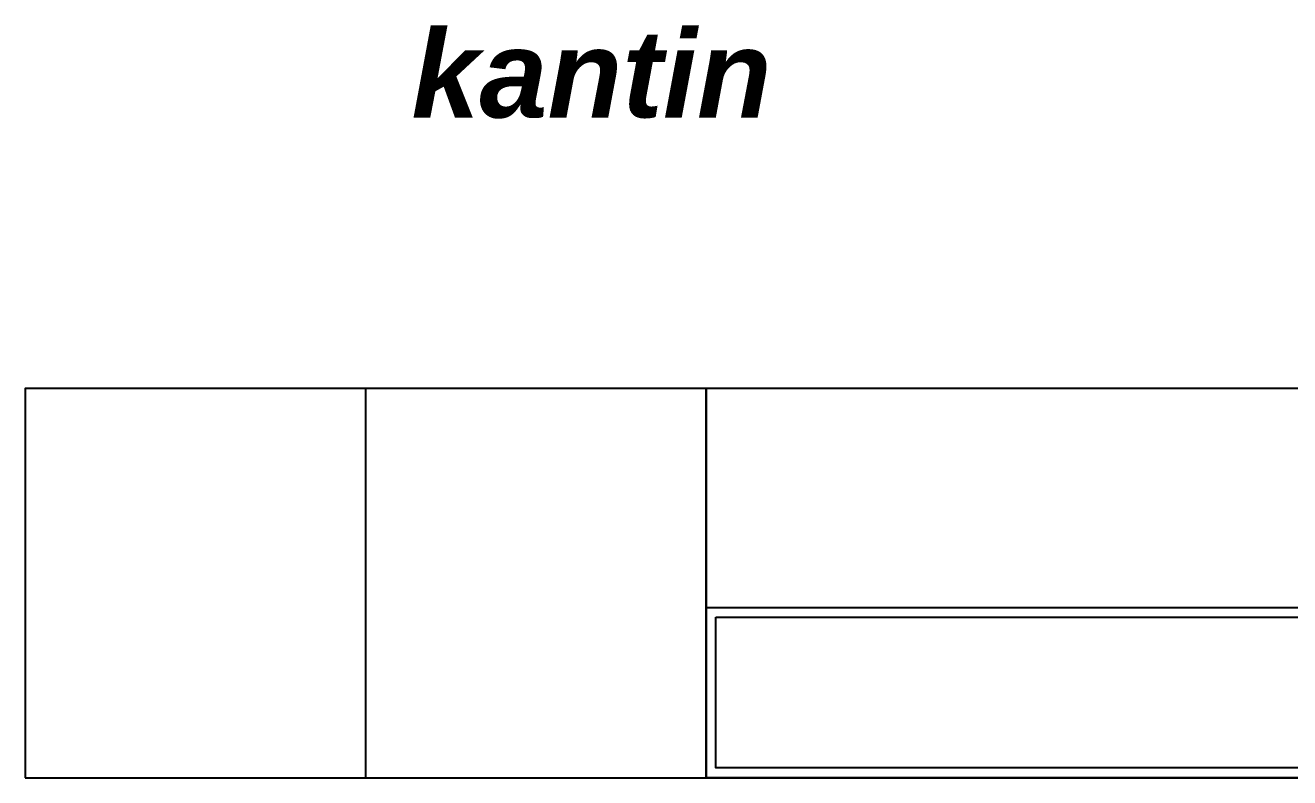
# Model space of a CAD drawing. Header units: millimetres. Extents: x -3164 to 12587, y -18082 to -16228.
# Drawn here: x 6694.1 to 6954, y -16883.8 to -16729.2 of the extents above; entities that cross this region are included whole.
import ezdxf

# ---------------------------------------------------------------- set-up
doc = ezdxf.new("R2010")
doc.units = ezdxf.units.MM
doc.styles.add('ARIAL', font='', dxfattribs={"height": 1})
doc.styles.get('ARIAL').set_extended_font_data('Arial', bold=True)

msp = doc.modelspace()

# ---------------------------------------------------------------- linework, layer by layer
for p, q in [((6764.08, -16883.85), (6764.08, -16803.85)), ((6845.15, -16883.85), (6865.15, -16883.85))]:
    msp.add_line(p, q)
at = {"color": 7}
msp.add_lwpolyline([(6694.08, -16883.85), (6834.08, -16883.85), (6834.08, -16803.85), (6694.08, -16803.85)], close=True, dxfattribs=at)
at = {"color": 4}
for points in [[(6834.08, -16883.85), (7034.08, -16883.85), (7034.08, -16803.85), (6834.08, -16803.85)], [(6834.08, -16848.85), (7034.08, -16848.85), (7034.08, -16883.85), (6834.08, -16883.85)], [(6836.08, -16850.85), (7032.08, -16850.85), (7032.08, -16881.85), (6836.08, -16881.85)]]:
    msp.add_lwpolyline(points, close=True, dxfattribs=at)

# ---------------------------------------------------------------- texts
at = {"ltscale": 3, "insert": (6552.47, -16730.15), "char_height": 18, "width": 514.6356, "attachment_point": 1, "style": 'ARIAL'}
msp.add_mtext('\\pi221.01087;{\\fArial|b1|i1|c162|p34;kantin}', dxfattribs=at)

doc.saveas('drawing.dxf')
